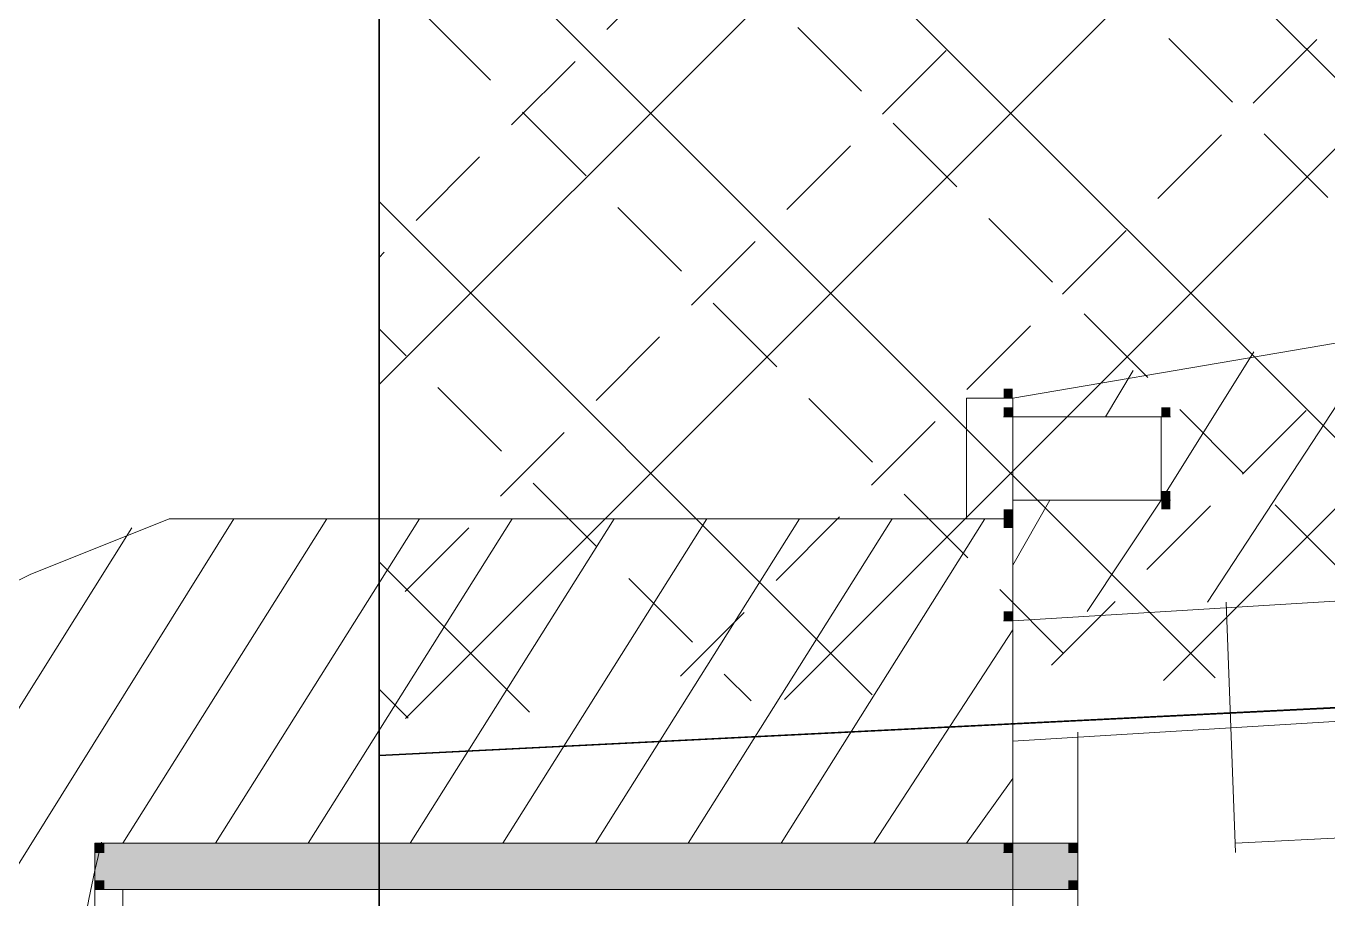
# Model space of a CAD drawing. Header units: inches. Extents: x 23291 to 181956, y 9161 to 51408.
# Drawn here: x 37385.6 to 37487.2, y 27576.1 to 27644.2 of the extents above; entities that cross this region are included whole.
import ezdxf

# ---------------------------------------------------------------- set-up
doc = ezdxf.new("R2010")
doc.units = ezdxf.units.IN
doc.header["$MEASUREMENT"] = 0
for name, color, linetype in [('PDF10_Geometry', 7, 'Continuous'), ('PDF10_Solid Fills', 7, 'Continuous'), ('PRO HATCH', 12, 'Continuous'), ('PRO HUB', 12, 'Continuous')]:
    doc.layers.add(name, color=color, linetype=linetype)

# ---------------------------------------------------------------- blocks, each defined once
blk = doc.blocks.new('mm')
at = {"layer": 'PRO HATCH', "color": 9, "linetype": 'Continuous'}
for p, q in [((216.924569, -14.11445), (217.012418, -14.026602)), ((216.926442, -14.138127), (217.037967, -14.026602)), ((216.953337, -14.136782), (217.063517, -14.026602)), ((216.980231, -14.135437), (217.089067, -14.026602)), ((216.940734, -14.089252), (216.94525, -14.084736)), ((216.986608, -14.094477), (216.991125, -14.089961)), ((216.960283, -14.095252), (216.9648, -14.090736)), ((216.933959, -14.096027), (216.938475, -14.091511)), ((216.979833, -14.101252), (216.98435, -14.096736)), ((216.927184, -14.102802), (216.9317, -14.098286)), ((216.953508, -14.102027), (216.958025, -14.097511)), ((216.973058, -14.108027), (216.977575, -14.103511)), ((216.946734, -14.108802), (216.95125, -14.104285)), ((216.924569, -14.105417), (216.924926, -14.10506)), ((216.966283, -14.114802), (216.9708, -14.110285)), ((216.939959, -14.115577), (216.944475, -14.11106)), ((216.985833, -14.120802), (216.99035, -14.116285)), ((216.959509, -14.121577), (216.964025, -14.11706)), ((216.933184, -14.122352), (216.937701, -14.117835)), ((216.979058, -14.127577), (216.983575, -14.12306)), ((216.952734, -14.128352), (216.95725, -14.123835)), ((216.926409, -14.129127), (216.930926, -14.12461)), ((216.945959, -14.135127), (216.950475, -14.13061)), ((216.972283, -14.134352), (216.9768, -14.129835)), ((216.924569, -14.223745), (216.926632, -14.221682)), ((216.924569, -14.232778), (216.935235, -14.222112)), ((216.949058, -14.224806), (216.950965, -14.222899)), ((216.924569, -14.258328), (216.959568, -14.223329)), ((216.924569, -14.283877), (216.983901, -14.224545)), ((216.924569, -14.309427), (217.008234, -14.225762)), ((216.968608, -14.230806), (216.973125, -14.226289)), ((216.926348, -14.333198), (217.032567, -14.226979)), ((216.942284, -14.23158), (216.9468, -14.227064)), ((216.988158, -14.236805), (216.992674, -14.232289)), ((216.961833, -14.23758), (216.96635, -14.233064)), ((216.935509, -14.238355), (216.940025, -14.233839)), ((216.981383, -14.24358), (216.9859, -14.239064)), ((216.928734, -14.24513), (216.93325, -14.240614)), ((216.955058, -14.244355), (216.959575, -14.239839)), ((216.974608, -14.250355), (216.979125, -14.245839)), ((216.948283, -14.25113), (216.9528, -14.246614)), ((216.924569, -14.249295), (216.926475, -14.247388)), ((216.967833, -14.25713), (216.97235, -14.252614)), ((216.941509, -14.257905), (216.946025, -14.253388)), ((216.987383, -14.26313), (216.9919, -14.258613)), ((216.961058, -14.263905), (216.965575, -14.259388)), ((216.934734, -14.26468), (216.93925, -14.260163)), ((216.980608, -14.269905), (216.985125, -14.265388)), ((216.954283, -14.27068), (216.9588, -14.266163)), ((216.927959, -14.271455), (216.932475, -14.266938))]:
    blk.add_line(p, q, dxfattribs=at)
at = {"layer": 'PRO HUB', "color": 2, "linetype": 'Continuous'}
for p, q in [((216.924569, -14.026602), (216.924569, -14.13822)), ((216.924569, -14.140768), (217.141945, -14.1299)), ((216.924569, -14.13822), (216.924569, -14.221579)), ((217.141945, -14.2299), (216.924569, -14.219031)), ((216.924569, -14.221579), (216.924569, -14.333198))]:
    blk.add_line(p, q, dxfattribs=at)

msp = doc.modelspace()

# ---------------------------------------------------------------- linework, layer by layer
msp.add_open_spline([(34750.61, 29952.44), (35946.93, 29444.2), (37677.79, 28674.49), (40065.54, 27740.85), (41120.63, 27390.38)], degree=3, knots=[0, 0, 0, 0, 3.550687, 6.365653, 6.365653, 6.365653, 6.365653])
msp.add_open_spline([(34750.61, 29952.44), (35946.93, 29444.2), (37677.79, 28674.49), (40065.54, 27740.85), (41120.63, 27390.38)], degree=3, knots=[0, 0, 0, 0, 3.550687, 6.365653, 6.365653, 6.365653, 6.365653])
at = {"layer": 'PDF10_Geometry', "lineweight": 5}
for points in [[(37462.64, 27607.23), (37462.64, 27597.82), (37652.29, 27609.4), (37652.29, 27631.84), (37560.36, 27631.84), (37462.64, 27615.19), (37462.64, 27613.74), (37474.23, 27613.74), (37474.23, 27607.23)], [(37390.98, 27580.45), (37390.98, 27576.83), (37467.71, 27576.83), (37467.71, 27580.45)]]:
    msp.add_lwpolyline(points, close=True, dxfattribs=at)
at = {"layer": 'PDF10_Geometry', "lineweight": 9}
for points in [[(37477.85, 27599.27), (37491.6, 27620.26)], [(37468.44, 27598.54), (37474.23, 27607.23), (37481.46, 27618.81)], [(37469.88, 27613.74), (37472.05, 27617.36)], [(37462.64, 27615.19), (37459.03, 27615.19), (37459.03, 27610.85), (37459.03, 27605.78), (37462.64, 27605.78), (37462.64, 27615.19), (37462.64, 27605.78)], [(37480.02, 27580.45), (37637.09, 27588.41), (37636.37, 27607.95)], [(37462.64, 27602.16), (37465.54, 27607.23)], [(37345.38, 27515.3), (37401.84, 27605.78)], [(37393.16, 27580.45), (37409.08, 27605.78)], [(37400.39, 27580.45), (37416.32, 27605.78)], [(37407.63, 27580.45), (37423.56, 27605.78)], [(37415.59, 27580.45), (37431.52, 27605.78)], [(37422.83, 27580.45), (37438.76, 27605.78)], [(37430.07, 27580.45), (37446, 27605.78)], [(37437.31, 27580.45), (37453.23, 27605.78)], [(37444.55, 27580.45), (37460.47, 27605.78)], [(37340.32, 27519.64), (37393.88, 27605.06)], [(37652.29, 27599.99), (37462.64, 27588.41), (37652.29, 27599.99), (38855.09, 27599.96)], [(37479.29, 27599.27), (37480.02, 27579.72)], [(37451.79, 27580.45), (37462.64, 27597.1)], [(37467.71, 27544.25), (37467.71, 27576.83), (37467.71, 27589.13)], [(37459.03, 27580.45), (37462.64, 27585.51)], [(37390.98, 27580.45), (37390.98, 27508.79)], [(37462.64, 27580.45), (37462.64, 27511.68)], [(37393.16, 27576.83), (37393.16, 27511.68)]]:
    msp.add_lwpolyline(points, dxfattribs=at)
at = {"layer": 'PDF10_Geometry', "lineweight": 0}
for points in [[(37462.64, 27615.19), (37461.92, 27615.19), (37462.64, 27615.19)], [(37462.64, 27615.19), (37461.92, 27615.19), (37462.64, 27615.19)], [(37462.64, 27613.74), (37461.92, 27613.74), (37462.64, 27613.74)], [(37462.64, 27613.74), (37461.92, 27613.74), (37462.64, 27613.74)], [(37474.95, 27613.74), (37474.23, 27613.74), (37474.95, 27613.74)], [(37474.95, 27613.74), (37474.23, 27613.74), (37474.95, 27613.74)], [(37474.95, 27607.23), (37474.23, 27607.23), (37474.95, 27607.23)], [(37474.95, 27607.23), (37474.23, 27607.23), (37474.95, 27607.23)], [(37462.64, 27605.78), (37461.92, 27605.78), (37462.64, 27605.78)], [(37462.64, 27605.78), (37461.92, 27605.78), (37462.64, 27605.78)], [(37462.64, 27597.82), (37461.92, 27597.82), (37462.64, 27597.82)], [(37462.64, 27597.82), (37461.92, 27597.82), (37462.64, 27597.82)], [(37391.71, 27580.45), (37390.98, 27580.45), (37391.71, 27580.45)], [(37462.64, 27580.45), (37461.92, 27580.45), (37462.64, 27580.45)], [(37467.71, 27580.45), (37467.71, 27580.45), (37467.71, 27580.45)], [(37391.71, 27579.72), (37390.98, 27579.72), (37391.71, 27579.72)], [(37462.64, 27579.72), (37461.92, 27579.72), (37462.64, 27579.72)], [(37467.71, 27579.72), (37466.99, 27579.72), (37467.71, 27579.72)], [(37391.71, 27576.83), (37390.98, 27576.83), (37391.71, 27576.83)], [(37391.71, 27576.83), (37390.98, 27576.83), (37391.71, 27576.83)], [(37467.71, 27576.83), (37466.99, 27576.83), (37467.71, 27576.83)], [(37467.71, 27576.83), (37466.99, 27576.83), (37467.71, 27576.83)]]:
    msp.add_lwpolyline(points, dxfattribs=at)
at = {"layer": 'PDF10_Geometry', "lineweight": 5}
msp.add_lwpolyline([(37390.98, 27580.45), (37462.64, 27580.45), (37462.64, 27605.78), (37396.77, 27605.78), (37385.92, 27601.44), (37375.78, 27596.37), (37365.65, 27589.86), (37355.52, 27582.62), (37346.11, 27573.93), (37336.7, 27565.25), (37327.29, 27555.11), (37318.6, 27544.25), (37327.29, 27533.4), (37336.7, 27523.99), (37346.11, 27514.58), (37355.52, 27506.62), (37365.65, 27499.38), (37375.78, 27492.86), (37385.92, 27487.8), (37396.77, 27482.73), (37462.64, 27482.73), (37462.64, 27508.79), (37390.98, 27508.79)], dxfattribs=at)
at = {"layer": 'PDF10_Geometry', "lineweight": 0}
msp.add_lwpolyline([(37467.71, 27577.55), (37467.71, 27577.55), (37467.71, 27577.55)], close=True, dxfattribs=at)
at = {"layer": 'PDF10_Geometry', "lineweight": 5}
msp.add_arc((37545.52, 27544.62), 158.16, 166.8768, 193.1232, dxfattribs=at)
at = {"layer": 'PDF10_Solid Fills', "transparency": 33554559}
for points in [[(37461.92, 27615.92), (37462.64, 27615.92), (37462.64, 27615.92)], [(37462.64, 27615.92), (37462.64, 27615.92), (37461.92, 27615.92)], [(37462.64, 27615.92), (37461.92, 27615.92), (37462.64, 27615.19)], [(37461.92, 27615.92), (37462.64, 27615.19), (37461.92, 27615.19)], [(37461.92, 27615.19), (37462.64, 27615.19), (37462.64, 27615.19)], [(37462.64, 27615.19), (37462.64, 27615.19), (37461.92, 27615.19)], [(37462.64, 27614.47), (37461.92, 27614.47), (37462.64, 27613.74)], [(37461.92, 27614.47), (37462.64, 27613.74), (37461.92, 27613.74)], [(37461.92, 27613.74), (37462.64, 27613.74), (37462.64, 27613.74)], [(37462.64, 27613.74), (37462.64, 27613.74), (37461.92, 27613.74)], [(37461.92, 27613.74), (37462.64, 27613.74), (37462.64, 27613.74)], [(37462.64, 27613.74), (37462.64, 27613.74), (37461.92, 27613.74)], [(37474.95, 27614.47), (37474.23, 27614.47), (37474.95, 27613.74)], [(37474.23, 27614.47), (37474.95, 27613.74), (37474.23, 27613.74)], [(37474.23, 27613.74), (37474.95, 27613.74), (37474.95, 27613.74)], [(37474.95, 27613.74), (37474.95, 27613.74), (37474.23, 27613.74)], [(37474.23, 27613.74), (37474.95, 27613.74), (37474.95, 27613.74)], [(37474.95, 27613.74), (37474.95, 27613.74), (37474.23, 27613.74)], [(37474.95, 27607.95), (37474.23, 27607.95), (37474.95, 27607.23)], [(37474.23, 27607.95), (37474.95, 27607.23), (37474.23, 27607.23)], [(37462.64, 27606.51), (37461.92, 27606.51), (37462.64, 27605.78)], [(37461.92, 27606.51), (37462.64, 27605.78), (37461.92, 27605.78)], [(37474.23, 27607.23), (37474.95, 27607.23), (37474.95, 27607.23)], [(37474.95, 27607.23), (37474.95, 27607.23), (37474.23, 27607.23)], [(37474.95, 27607.23), (37474.23, 27607.23), (37474.95, 27606.51)], [(37474.23, 27607.23), (37474.95, 27606.51), (37474.23, 27606.51)], [(37461.92, 27605.78), (37462.64, 27605.78), (37462.64, 27605.78)], [(37462.64, 27605.78), (37462.64, 27605.78), (37461.92, 27605.78)], [(37462.64, 27605.78), (37461.92, 27605.78), (37462.64, 27605.06)], [(37461.92, 27605.78), (37462.64, 27605.06), (37461.92, 27605.06)], [(37461.92, 27598.54), (37462.64, 27598.54), (37462.64, 27598.54)], [(37462.64, 27598.54), (37462.64, 27598.54), (37461.92, 27598.54)], [(37462.64, 27598.54), (37461.92, 27598.54), (37462.64, 27597.82)], [(37461.92, 27598.54), (37462.64, 27597.82), (37461.92, 27597.82)], [(37461.92, 27597.82), (37462.64, 27597.82), (37462.64, 27597.82)], [(37462.64, 27597.82), (37462.64, 27597.82), (37461.92, 27597.82)], [(37390.98, 27580.45), (37391.71, 27580.45), (37391.71, 27580.45)], [(37391.71, 27580.45), (37391.71, 27580.45), (37390.98, 27580.45)], [(37390.98, 27580.45), (37391.71, 27580.45), (37391.71, 27580.45)], [(37391.71, 27580.45), (37390.98, 27580.45), (37391.71, 27579.72)], [(37390.98, 27580.45), (37391.71, 27579.72), (37390.98, 27579.72)], [(37390.98, 27580.45), (37467.71, 27580.45), (37467.71, 27580.45)], [(37390.98, 27576.83), (37467.71, 27576.83), (37390.98, 27580.45)], [(37467.71, 27576.83), (37390.98, 27580.45), (37467.71, 27580.45)], [(37461.92, 27580.45), (37462.64, 27580.45), (37462.64, 27580.45)], [(37462.64, 27580.45), (37462.64, 27580.45), (37461.92, 27580.45)], [(37461.92, 27580.45), (37462.64, 27580.45), (37462.64, 27580.45)], [(37462.64, 27580.45), (37461.92, 27580.45), (37462.64, 27579.72)], [(37461.92, 27580.45), (37462.64, 27579.72), (37461.92, 27579.72)], [(37467.71, 27580.45), (37466.99, 27580.45), (37466.99, 27580.45)], [(37466.99, 27580.45), (37467.71, 27580.45), (37467.71, 27580.45)], [(37467.71, 27580.45), (37467.71, 27580.45), (37466.99, 27580.45)], [(37467.71, 27580.45), (37466.99, 27580.45), (37467.71, 27579.72)], [(37466.99, 27580.45), (37467.71, 27579.72), (37466.99, 27579.72)], [(37390.98, 27579.72), (37391.71, 27579.72), (37391.71, 27579.72)], [(37461.92, 27579.72), (37462.64, 27579.72), (37462.64, 27579.72)], [(37466.99, 27579.72), (37467.71, 27579.72), (37467.71, 27579.72)], [(37390.98, 27577.55), (37391.71, 27577.55), (37391.71, 27577.55)], [(37391.71, 27577.55), (37391.71, 27577.55), (37390.98, 27577.55)], [(37391.71, 27577.55), (37390.98, 27577.55), (37391.71, 27576.83)], [(37390.98, 27577.55), (37391.71, 27576.83), (37390.98, 27576.83)], [(37467.71, 27577.55), (37466.99, 27577.55), (37466.99, 27577.55)], [(37467.71, 27577.55), (37466.99, 27577.55), (37467.71, 27576.83)], [(37466.99, 27577.55), (37467.71, 27576.83), (37466.99, 27576.83)], [(37390.98, 27576.83), (37391.71, 27576.83), (37391.71, 27576.83)], [(37391.71, 27576.83), (37391.71, 27576.83), (37390.98, 27576.83)], [(37390.98, 27576.83), (37390.98, 27576.83), (37467.71, 27576.83)], [(37466.99, 27576.83), (37467.71, 27576.83), (37467.71, 27576.83)], [(37467.71, 27576.83), (37467.71, 27576.83), (37466.99, 27576.83)]]:
    msp.add_solid(points, dxfattribs=at)

# ---------------------------------------------------------------- block references
at = {"xscale": 1100, "yscale": 1100, "zscale": 1100}
msp.add_blockref('mm', (-201203.85, 43142.14), dxfattribs=at)
at = {"xscale": -1100, "yscale": 1100, "zscale": 1100, "rotation": 180}
msp.add_blockref('mm', (-201203.85, 11946.37), dxfattribs=at)

doc.saveas('drawing.dxf')
